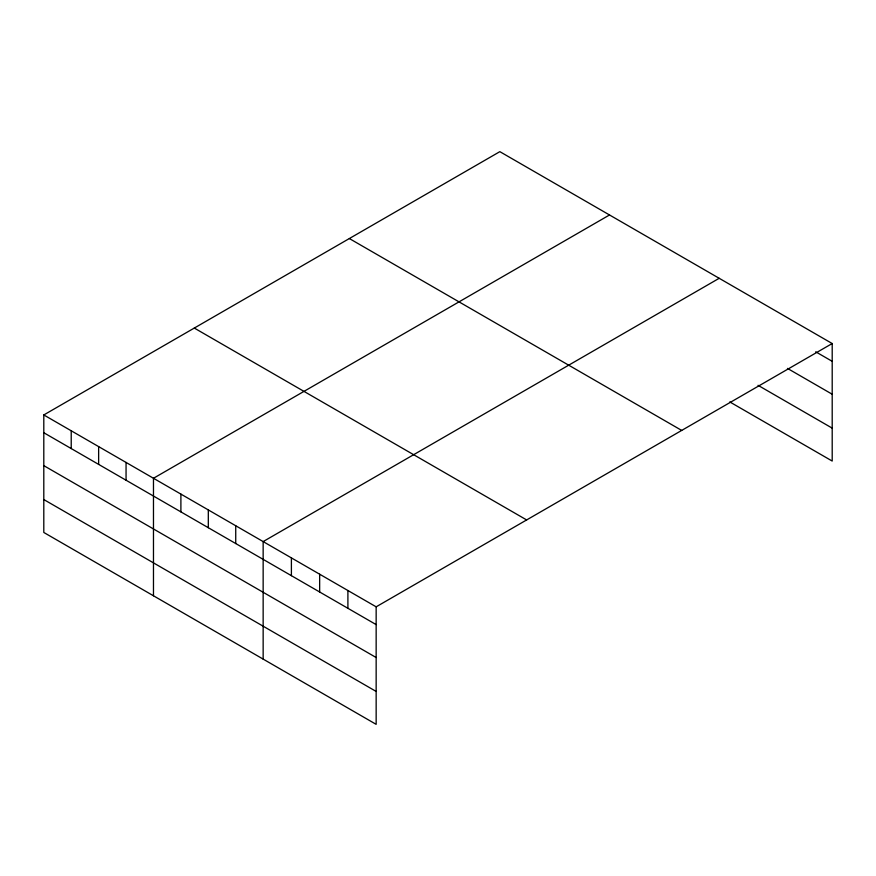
<?xml version="1.0" encoding="UTF-8"?>
<svg xmlns="http://www.w3.org/2000/svg" width="876" height="876" viewBox="0 0 876 876"><rect width="100%" height="100%" fill="white"/><g stroke="black" fill="none" stroke-linecap="round" stroke-linejoin="round"><path stroke-width="1.31" d="M729.796 401.931L832.2 461.05L832.2 343.534L499.846 151.657L43.8 414.95L43.8 532.466L376.154 724.342L376.154 606.827L43.8 414.95M609.521 214.97L153.475 478.274L153.475 595.789M719.196 278.294L263.15 541.587L263.15 659.102M376.154 606.827L832.2 343.534M815.72 351.802L832.2 361.317M787.469 368.402L832.2 394.233M758.047 385.32L832.2 428.134M349.349 238.546L681.703 430.423M194.297 328.062L526.651 519.939M43.8 432.733L376.154 624.61M43.8 465.638L376.154 657.526M43.8 499.55L376.154 691.438M347.903 590.523L347.903 608.305M319.652 574.207L319.652 591.99M291.401 557.903L291.401 575.685M235.732 525.764L235.732 543.547M208.313 509.931L208.313 527.713M180.894 494.097L180.894 511.88M126.056 462.44L126.056 480.223M98.638 446.607L98.638 464.389M71.219 430.784L71.219 448.556"/></g></svg>
